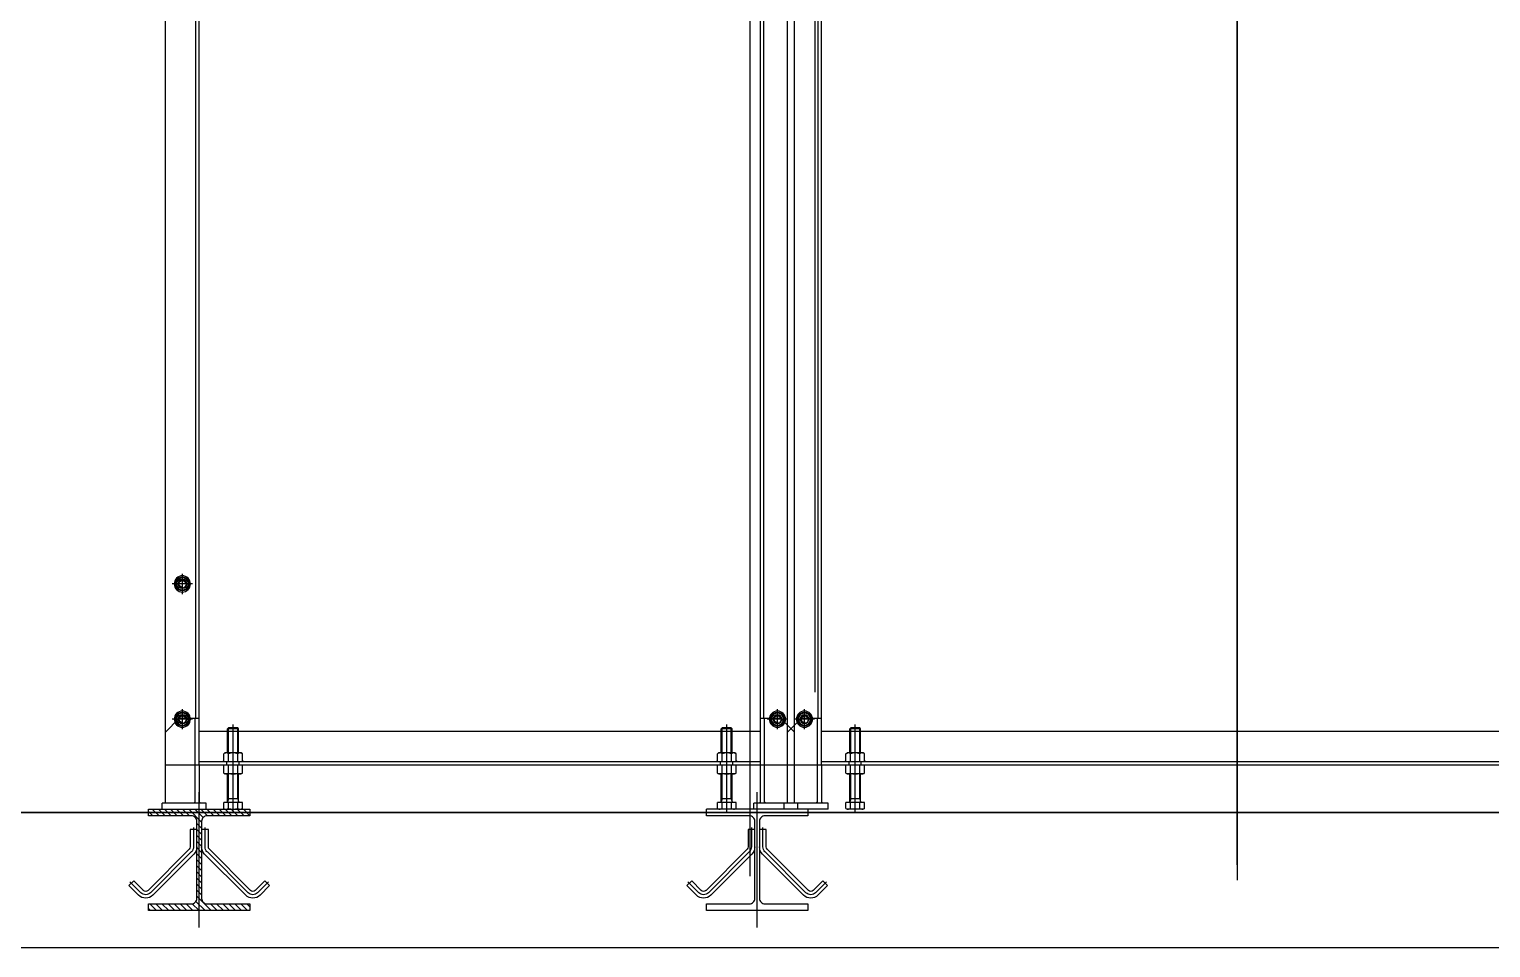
# Model space of a CAD drawing. Header units: millimetres. Extents: x 5349504 to 6791112, y -2212455 to -2153443.
# Drawn here: x 6501475 to 6503636, y -2200224 to -2198866 of the extents above; entities that cross this region are included whole.
import ezdxf

# ---------------------------------------------------------------- set-up
doc = ezdxf.new("R2010")
doc.units = ezdxf.units.MM
doc.header["$LTSCALE"] = 400
doc.linetypes.add('CEN', pattern=[62, 60, -1, 0, -1])
for name, color, linetype in [('3ELEV', 3, 'Continuous'), ('CEN', 1, 'CEN'), ('CONC', 2, 'Continuous'), ('EQUIP', 8, 'Continuous'), ('GRND', 8, 'Continuous')]:
    doc.layers.add(name, color=color, linetype=linetype)

# ---------------------------------------------------------------- blocks, each defined once
blk = doc.blocks.new('BL-EQ-SECT_1_20230313')
at = {"layer": 'EQUIP'}
h = blk.add_hatch(dxfattribs=at)
h.set_pattern_fill('ANSI31', color=256, scale=2, angle=180)
h.set_pattern_definition([(225, (15340.38, -800.5), (4.4901281, -4.4901281), [])])
edge = h.paths.add_edge_path()
edge.add_line((54986.3, 1007.6), (54986.3, 1017.6))
edge.add_line((54986.3, 1017.6), (55049.8, 1017.6))
edge.add_ellipse((55049.8, 1025.6), major_axis=(8, 0), ratio=1, start_angle=270, end_angle=360)
edge.add_line((55057.8, 1025.6), (55057.8, 1139.6))
edge.add_ellipse((55049.8, 1139.6), major_axis=(8, 0), ratio=1, start_angle=360, end_angle=450)
edge.add_line((55049.8, 1147.6), (54986.3, 1147.6))
edge.add_line((54986.3, 1147.6), (54986.3, 1157.6))
edge.add_line((54986.3, 1157.6), (55136.3, 1157.6))
edge.add_line((55136.3, 1157.6), (55136.3, 1147.6))
edge.add_line((55136.3, 1147.6), (55072.8, 1147.6))
edge.add_ellipse((55072.8, 1139.6), major_axis=(8, 0), ratio=1, start_angle=90, end_angle=180)
edge.add_line((55064.8, 1139.6), (55064.8, 1025.6))
edge.add_ellipse((55072.8, 1025.6), major_axis=(8, 0), ratio=1, start_angle=180, end_angle=270)
edge.add_line((55072.8, 1017.6), (55136.3, 1017.6))
edge.add_line((55136.3, 1017.6), (55136.3, 1007.6))
edge.add_line((55136.3, 1007.6), (54986.3, 1007.6))
for p, q in [((53526.3, 1075.3), (53526.3, 3477.6)), ((54141.3, 1222.6), (54141.3, 3440.6)), ((54146.3, 1291.6), (54146.3, 3440.6)), ((54191.3, 1166.6), (54191.3, 3434.1)), ((53526.3, 3246.6), (53526.3, 1052.6)), ((54247, 3260.8), (54247, 1058.5)), ((54181.3, 1166.6), (54181.3, 3234.1)), ((54226.3, 1291.6), (54226.3, 3240.6)), ((54231.3, 1166.6), (54231.3, 3240.6)), ((55061.3, 1222.6), (55061.3, 3240.6)), ((55066.3, 1291.6), (55066.3, 3240.6)), ((55111.3, 1166.6), (55111.3, 3234.1)), ((55086.3, 1501), (55077.3, 1495.8)), ((55077.3, 1485.4), (55077.3, 1495.8)), ((55086.3, 1475.6), (55086.3, 1505.6)), ((55095.3, 1495.8), (55086.3, 1501)), ((55095.3, 1485.4), (55095.3, 1495.8)), ((55071.3, 1490.6), (55101.3, 1490.6)), ((55077.3, 1485.4), (55086.3, 1480.2)), ((55086.3, 1480.2), (55095.3, 1485.4)), ((55095.3, 1491), (55096.5, 1491)), ((55095.3, 1490.1), (55096.5, 1490.1)), ((54166.3, 1301), (54157.3, 1295.8)), ((54166.3, 1275.6), (54166.3, 1305.6)), ((54175.3, 1295.8), (54166.3, 1301)), ((54206.3, 1301), (54197.3, 1295.8)), ((54206.3, 1275.6), (54206.3, 1305.6)), ((54215.3, 1295.8), (54206.3, 1301)), ((55086.3, 1301), (55077.3, 1295.8)), ((55086.3, 1275.6), (55086.3, 1305.6)), ((55095.3, 1295.8), (55086.3, 1301)), ((54083.3, 1276.4), (54084.5, 1277.6)), ((54083.3, 1272.6), (54083.3, 1276.4)), ((54083.3, 1276.4), (54099.3, 1276.4)), ((54084.5, 1240.6), (54084.5, 1277.6)), ((54084.5, 1277.6), (54098, 1277.6)), ((54091.3, 1152.6), (54091.3, 1282.6)), ((54098, 1240.6), (54098, 1277.6)), ((54098, 1277.6), (54099.3, 1276.4)), ((54099.3, 1240.6), (54099.3, 1276.4)), ((54141.3, 1291.6), (54171.3, 1291.6)), ((54147.3, 1166.6), (54147.3, 1291.6)), ((54151.3, 1290.6), (54181.3, 1290.6)), ((54157.3, 1285.4), (54157.3, 1295.8)), ((54157.3, 1285.4), (54166.3, 1280.2)), ((54166.3, 1280.2), (54175.3, 1285.4)), ((54171.3, 1291.6), (54191.3, 1271.6)), ((54175.3, 1285.4), (54175.3, 1295.8)), ((54175.3, 1291), (54176.5, 1291)), ((54175.3, 1290.1), (54176.5, 1290.1)), ((54201.3, 1291.6), (54181.3, 1271.6)), ((54191.3, 1290.6), (54221.3, 1290.6)), ((54197.3, 1285.4), (54197.3, 1295.8)), ((54197.3, 1285.4), (54206.3, 1280.2)), ((54201.3, 1291.6), (54231.3, 1291.6)), ((54206.3, 1280.2), (54215.3, 1285.4)), ((54215.3, 1285.4), (54215.3, 1295.8)), ((54215.3, 1291), (54216.5, 1291)), ((54215.3, 1290.1), (54216.5, 1290.1)), ((54225.3, 1166.6), (54225.3, 1291.6)), ((54274.5, 1277.6), (54273.3, 1276.4)), ((54273.3, 1240.6), (54273.3, 1276.4)), ((54273.3, 1276.4), (54289.3, 1276.4)), ((54274.5, 1240.6), (54274.5, 1277.6)), ((54274.5, 1277.6), (54288, 1277.6)), ((54281.3, 1152.6), (54281.3, 1282.6)), ((54288, 1240.6), (54288, 1277.6)), ((54289.3, 1276.4), (54288, 1277.6)), ((54289.3, 1272.6), (54289.3, 1276.4)), ((55003.3, 1276.4), (55004.5, 1277.6)), ((55003.3, 1272.6), (55003.3, 1276.4)), ((55003.3, 1276.4), (55019.3, 1276.4)), ((55004.5, 1240.6), (55004.5, 1277.6)), ((55004.5, 1277.6), (55018, 1277.6)), ((55011.3, 1152.6), (55011.3, 1282.6)), ((55018, 1240.6), (55018, 1277.6)), ((55018, 1277.6), (55019.3, 1276.4)), ((55019.3, 1240.6), (55019.3, 1276.4)), ((55061.3, 1291.6), (55091.3, 1291.6)), ((55067.3, 1166.6), (55067.3, 1291.6)), ((55071.3, 1290.6), (55101.3, 1290.6)), ((55077.3, 1285.4), (55077.3, 1295.8)), ((55077.3, 1285.4), (55086.3, 1280.2)), ((55086.3, 1280.2), (55095.3, 1285.4)), ((55091.3, 1291.6), (55111.3, 1271.6)), ((55095.3, 1285.4), (55095.3, 1295.8)), ((55095.3, 1291), (55096.5, 1291)), ((55095.3, 1290.1), (55096.5, 1290.1)), ((52911.3, 1272.6), (54141.3, 1272.6)), ((54083.3, 1240.6), (54083.3, 1272.6)), ((54231.3, 1272.6), (55061.3, 1272.6)), ((54289.3, 1240.6), (54289.3, 1272.6)), ((55003.3, 1240.6), (55003.3, 1272.6)), ((54077.4, 1239.5), (54079.3, 1240.6)), ((54077.4, 1227.6), (54077.4, 1239.5)), ((54079.3, 1240.6), (54103.3, 1240.6)), ((54084.3, 1227.6), (54084.3, 1239.5)), ((54098.2, 1227.6), (54098.2, 1239.5)), ((54105.1, 1239.5), (54103.3, 1240.6)), ((54105.1, 1227.6), (54105.1, 1239.5)), ((54267.4, 1239.5), (54269.3, 1240.6)), ((54267.4, 1227.6), (54267.4, 1239.5)), ((54269.3, 1240.6), (54293.3, 1240.6)), ((54274.3, 1227.6), (54274.3, 1239.5)), ((54288.2, 1227.6), (54288.2, 1239.5)), ((54295.1, 1239.5), (54293.3, 1240.6)), ((54295.1, 1227.6), (54295.1, 1239.5)), ((54997.4, 1239.5), (54999.3, 1240.6)), ((54997.4, 1227.6), (54997.4, 1239.5)), ((54999.3, 1240.6), (55023.3, 1240.6)), ((55004.3, 1227.6), (55004.3, 1239.5)), ((55018.2, 1227.6), (55018.2, 1239.5)), ((55025.1, 1239.5), (55023.3, 1240.6)), ((55025.1, 1227.6), (55025.1, 1239.5)), ((51941.3, 1222.6), (55111.3, 1222.6)), ((52911.3, 1227.6), (54141.3, 1227.6)), ((54077.4, 1210.7), (54077.4, 1222.6)), ((54077.4, 1210.7), (54079.3, 1209.6)), ((54082.3, 1222.6), (54082.3, 1227.6)), ((54084.3, 1210.7), (54084.3, 1222.6)), ((54098.2, 1210.7), (54098.2, 1222.6)), ((54100.3, 1222.6), (54100.3, 1227.6)), ((54105.1, 1210.7), (54103.3, 1209.6)), ((54105.1, 1210.7), (54105.1, 1222.6)), ((54141.3, 1222.6), (54141.3, 1166.6)), ((54231.3, 1227.6), (55061.3, 1227.6)), ((54267.4, 1210.7), (54267.4, 1222.6)), ((54267.4, 1210.7), (54269.3, 1209.6)), ((54272.3, 1222.6), (54272.3, 1227.6)), ((54274.3, 1210.7), (54274.3, 1222.6)), ((54288.2, 1210.7), (54288.2, 1222.6)), ((54290.3, 1222.6), (54290.3, 1227.6)), ((54295.1, 1210.7), (54293.3, 1209.6)), ((54295.1, 1210.7), (54295.1, 1222.6)), ((54997.4, 1210.7), (54997.4, 1222.6)), ((54997.4, 1210.7), (54999.3, 1209.6)), ((55002.3, 1222.6), (55002.3, 1227.6)), ((55004.3, 1210.7), (55004.3, 1222.6)), ((55018.2, 1210.7), (55018.2, 1222.6)), ((55020.3, 1222.6), (55020.3, 1227.6)), ((55025.1, 1210.7), (55023.3, 1209.6)), ((55025.1, 1210.7), (55025.1, 1222.6)), ((55061.3, 1222.6), (55061.3, 1166.6)), ((54079.3, 1209.6), (54103.3, 1209.6)), ((54083.3, 1167.6), (54083.3, 1209.6)), ((54084.5, 1172.6), (54084.5, 1209.6)), ((54098, 1172.6), (54098, 1209.6)), ((54099.3, 1167.6), (54099.3, 1209.6)), ((54269.3, 1209.6), (54293.3, 1209.6)), ((54273.3, 1167.6), (54273.3, 1209.6)), ((54274.5, 1172.6), (54274.5, 1209.6)), ((54288, 1172.6), (54288, 1209.6)), ((54289.3, 1167.6), (54289.3, 1209.6)), ((54999.3, 1209.6), (55023.3, 1209.6)), ((55003.3, 1167.6), (55003.3, 1209.6)), ((55004.5, 1172.6), (55004.5, 1209.6)), ((55018, 1172.6), (55018, 1209.6)), ((55019.3, 1167.6), (55019.3, 1209.6)), ((54077.4, 1167.6), (54105.1, 1167.6)), ((54077.4, 1158.7), (54077.4, 1167.6)), ((54083.3, 1172.6), (54099.3, 1172.6)), ((54084.5, 1172.6), (54083.3, 1168.6)), ((54084.3, 1158.7), (54084.3, 1167.6)), ((54098, 1172.6), (54099.3, 1168.6)), ((54098.2, 1158.7), (54098.2, 1167.6)), ((54105.1, 1158.7), (54105.1, 1167.6)), ((54236.3, 982.6), (54236.3, 1182.6)), ((54267.4, 1158.7), (54267.4, 1167.6)), ((54267.4, 1167.6), (54295.1, 1167.6)), ((54273.3, 1172.6), (54289.3, 1172.6)), ((54274.5, 1172.6), (54273.3, 1168.6)), ((54274.3, 1158.7), (54274.3, 1167.6)), ((54288, 1172.6), (54289.3, 1168.6)), ((54288.2, 1158.7), (54288.2, 1167.6)), ((54295.1, 1158.7), (54295.1, 1167.6)), ((54997.4, 1167.6), (55025.1, 1167.6)), ((54997.4, 1158.7), (54997.4, 1167.6)), ((55003.3, 1172.6), (55019.3, 1172.6)), ((55004.5, 1172.6), (55003.3, 1168.6)), ((55004.3, 1158.7), (55004.3, 1167.6)), ((55018, 1172.6), (55019.3, 1168.6)), ((55018.2, 1158.7), (55018.2, 1167.6)), ((55025.1, 1158.7), (55025.1, 1167.6)), ((55061.3, 982.6), (55061.3, 1182.6)), ((51426.3, 1152.6), (55626.3, 1152.6)), ((54077.4, 1158.7), (54079.3, 1157.6)), ((54079.3, 1157.6), (54103.3, 1157.6)), ((54105.1, 1158.7), (54103.3, 1157.6)), ((54131.3, 1166.6), (54241.3, 1166.6)), ((54131.3, 1157.6), (54131.3, 1166.6)), ((54131.3, 1157.6), (54311.3, 1157.6)), ((54176.3, 1157.6), (54176.3, 1166.6)), ((54196.3, 1157.6), (54196.3, 1166.6)), ((54241.3, 1157.6), (54241.3, 1166.6)), ((54267.4, 1158.7), (54269.3, 1157.6)), ((54295.1, 1158.7), (54293.3, 1157.6)), ((54997.4, 1158.7), (54999.3, 1157.6)), ((55025.1, 1158.7), (55023.3, 1157.6)), ((55051.3, 1166.6), (55116.3, 1166.6)), ((55051.3, 1157.6), (55051.3, 1166.6)), ((55116.3, 1157.6), (55116.3, 1166.6)), ((54222.8, 1127.6), (54232.8, 1127.6)), ((54222.8, 1101.7), (54222.8, 1127.6)), ((54227.8, 1101.7), (54227.8, 1130.6)), ((54239.8, 1127.6), (54249.8, 1127.6)), ((54244.8, 1130.6), (54244.8, 1101.7)), ((54249.8, 1127.6), (54249.8, 1101.7)), ((55047.8, 1127.6), (55057.8, 1127.6)), ((55047.8, 1101.7), (55047.8, 1127.6)), ((55052.8, 1101.7), (55052.8, 1130.6)), ((55064.8, 1127.6), (55074.8, 1127.6)), ((55069.8, 1130.6), (55069.8, 1101.7)), ((55074.8, 1127.6), (55074.8, 1101.7)), ((54221.3, 1098.2), (54160.6, 1037.5)), ((54224.8, 1094.7), (54164.1, 1034)), ((54228.4, 1091.1), (54167.6, 1030.4)), ((54244.1, 1091.1), (54304.9, 1030.4)), ((54247.7, 1094.7), (54308.4, 1034)), ((54251.2, 1098.2), (54311.9, 1037.5)), ((55046.3, 1098.2), (54985.6, 1037.5)), ((55049.8, 1094.7), (54989.1, 1034)), ((55053.4, 1091.1), (54992.6, 1030.4)), ((55069.1, 1091.1), (55129.9, 1030.4)), ((55072.7, 1094.7), (55133.4, 1034)), ((55076.2, 1098.2), (55136.9, 1037.5)), ((54139.4, 1051.6), (54132.3, 1044.6)), ((54146.4, 1030.4), (54132.3, 1044.6)), ((54150, 1034), (54133.7, 1050.2)), ((54153.5, 1037.5), (54139.4, 1051.6)), ((54319, 1037.5), (54333.1, 1051.6)), ((54322.5, 1034), (54338.8, 1050.2)), ((54326.1, 1030.4), (54340.2, 1044.6)), ((54333.1, 1051.6), (54340.2, 1044.6)), ((54964.4, 1051.6), (54957.3, 1044.6)), ((54971.4, 1030.4), (54957.3, 1044.6)), ((54975, 1034), (54958.7, 1050.2)), ((54978.5, 1037.5), (54964.4, 1051.6)), ((55144, 1037.5), (55158.1, 1051.6)), ((55147.5, 1034), (55163.8, 1050.2)), ((55151.1, 1030.4), (55165.2, 1044.6)), ((55158.1, 1051.6), (55165.2, 1044.6))]:
    blk.add_line(p, q, dxfattribs=at)
blk.add_lwpolyline([(54161.3, 1157.6), (54161.3, 1147.6), (54224.8, 1147.6, -0.414214), (54232.8, 1139.6), (54232.8, 1025.6, -0.414214), (54224.8, 1017.6), (54161.3, 1017.6), (54161.3, 1007.6), (54311.3, 1007.6), (54311.3, 1017.6), (54247.8, 1017.6, -0.414214), (54239.8, 1025.6), (54239.8, 1139.6, -0.414214), (54247.8, 1147.6), (54311.3, 1147.6), (54311.3, 1157.6)], format="xyb", dxfattribs=at)
blk.add_lwpolyline([(55136.3, 1007.6), (55136.3, 1017.6), (55072.8, 1017.6, -0.414214), (55064.8, 1025.6), (55064.8, 1139.6, -0.414214), (55072.8, 1147.6), (55136.3, 1147.6), (55136.3, 1157.6), (54986.3, 1157.6), (54986.3, 1147.6), (55049.8, 1147.6, -0.414214), (55057.8, 1139.6), (55057.8, 1025.6, -0.414214), (55049.8, 1017.6), (54986.3, 1017.6), (54986.3, 1007.6)], format="xyb", close=True, dxfattribs=at)
for centre, radius in [((55086.3, 1490.6), 12), ((55086.3, 1490.6), 9), ((55086.3, 1490.6), 6.5), ((55086.3, 1490.6), 6), ((54166.3, 1290.6), 12), ((54166.3, 1290.6), 9), ((54166.3, 1290.6), 6.5), ((54206.3, 1290.6), 12), ((54206.3, 1290.6), 9), ((54206.3, 1290.6), 6.5), ((55086.3, 1290.6), 12), ((55086.3, 1290.6), 9), ((55086.3, 1290.6), 6.5), ((54166.3, 1290.6), 6), ((54206.3, 1290.6), 6), ((55086.3, 1290.6), 6)]:
    blk.add_circle(centre, radius, dxfattribs=at)
for centre, radius, start, end in [((55086.3, 1490.6), 10.3, 150.9017, 209.0983), ((55086.3, 1490.6), 10.3, 90.9017, 149.0983), ((55086.3, 1490.6), 4.93, 260, 170), ((55086.3, 1490.6), 10.3, 30.9017, 89.0983), ((55086.3, 1490.6), 10.3, 2.504, 29.0983), ((55086.3, 1490.6), 10.3, 210.9017, 269.0983), ((55086.3, 1490.6), 10.3, 270.9017, 329.0983), ((55086.3, 1490.6), 10.3, 330.9017, 357.496), ((54166.3, 1290.6), 10.3, 90.9017, 149.0983), ((54166.3, 1290.6), 10.3, 30.9017, 89.0983), ((54206.3, 1290.6), 10.3, 90.9017, 149.0983), ((54206.3, 1290.6), 10.3, 30.9017, 89.0983), ((55086.3, 1290.6), 10.3, 90.9017, 149.0983), ((55086.3, 1290.6), 10.3, 30.9017, 89.0983), ((54166.3, 1290.6), 10.3, 150.9017, 209.0983), ((54166.3, 1290.6), 10.3, 210.9017, 269.0983), ((54166.3, 1290.6), 4.93, 260, 170), ((54166.3, 1290.6), 10.3, 270.9017, 329.0983), ((54166.3, 1290.6), 10.3, 2.504, 29.0983), ((54166.3, 1290.6), 10.3, 330.9017, 357.496), ((54206.3, 1290.6), 10.3, 150.9017, 209.0983), ((54206.3, 1290.6), 10.3, 210.9017, 269.0983), ((54206.3, 1290.6), 4.93, 260, 170), ((54206.3, 1290.6), 10.3, 270.9017, 329.0983), ((54206.3, 1290.6), 10.3, 2.504, 29.0983), ((54206.3, 1290.6), 10.3, 330.9017, 357.496), ((55086.3, 1290.6), 10.3, 150.9017, 209.0983), ((55086.3, 1290.6), 10.3, 210.9017, 269.0983), ((55086.3, 1290.6), 4.93, 260, 170), ((55086.3, 1290.6), 10.3, 270.9017, 329.0983), ((55086.3, 1290.6), 10.3, 2.504, 29.0983), ((55086.3, 1290.6), 10.3, 330.9017, 357.496), ((54217.8, 1101.7), 5, 315, 0), ((54217.8, 1101.7), 10, 315, 0), ((54217.8, 1101.7), 15, 315, 0), ((54254.8, 1101.7), 15, 180, 225), ((54254.8, 1101.7), 10, 180, 225), ((54254.8, 1101.7), 5, 180, 225), ((55042.8, 1101.7), 5, 315, 0), ((55042.8, 1101.7), 10, 315, 0), ((55042.8, 1101.7), 15, 315, 0), ((55079.8, 1101.7), 15, 180, 225), ((55079.8, 1101.7), 10, 180, 225), ((55079.8, 1101.7), 5, 180, 225), ((54157, 1041), 5, 225, 315), ((54315.5, 1041), 5, 225, 315), ((54982, 1041), 5, 225, 315), ((55140.5, 1041), 5, 225, 315), ((54157, 1041), 15, 225, 315), ((54157, 1041), 10, 225, 315), ((54315.5, 1041), 15, 225, 315), ((54315.5, 1041), 10, 225, 315), ((54982, 1041), 15, 225, 315), ((54982, 1041), 10, 225, 315), ((55140.5, 1041), 15, 225, 315), ((55140.5, 1041), 10, 225, 315)]:
    blk.add_arc(centre, radius, start, end, dxfattribs=at)
at = {"layer": 'EQUIP', "extrusion": (0, 0, -1)}
for centre, radius, start, end in [((-54080.9, 1234.5), 6.13, 64.4385, 124.4385), ((-54091.3, 1217.7), 22.9, 72.383, 107.617), ((-54101.6, 1234.5), 6.13, 55.5615, 115.5615), ((-54270.9, 1234.5), 6.13, 64.4385, 124.4385), ((-54281.3, 1217.7), 22.9, 72.383, 107.617), ((-54291.6, 1234.5), 6.13, 55.5615, 115.5615), ((-55000.9, 1234.5), 6.13, 64.4385, 124.4385), ((-55011.3, 1217.7), 22.9, 72.383, 107.617), ((-55021.6, 1234.5), 6.13, 55.5615, 115.5615), ((-54080.9, 1215.7), 6.13, 235.5615, 295.5615), ((-54091.3, 1232.5), 22.9, 252.383, 287.617), ((-54101.6, 1215.7), 6.13, 244.4385, 304.4385), ((-54270.9, 1215.7), 6.13, 235.5615, 295.5615), ((-54281.3, 1232.5), 22.9, 252.383, 287.617), ((-54291.6, 1215.7), 6.13, 244.4385, 304.4385), ((-55000.9, 1215.7), 6.13, 235.5615, 295.5615), ((-55011.3, 1232.5), 22.9, 252.383, 287.617), ((-55021.6, 1215.7), 6.13, 244.4385, 304.4385), ((-54080.9, 1163.7), 6.12, 235.5531, 295.5531), ((-54091.3, 1180.5), 22.9, 252.3875, 287.6125), ((-54101.6, 1163.7), 6.12, 244.4469, 304.4469), ((-54270.9, 1163.7), 6.12, 235.5531, 295.5531), ((-54281.3, 1180.5), 22.9, 252.3875, 287.6125), ((-54291.6, 1163.7), 6.12, 244.4469, 304.4469), ((-55000.9, 1163.7), 6.12, 235.5531, 295.5531), ((-55011.3, 1180.5), 22.9, 252.3875, 287.6125), ((-55021.6, 1163.7), 6.12, 244.4469, 304.4469)]:
    blk.add_arc(centre, radius, start, end, dxfattribs=at)
at = {"layer": 'EQUIP'}
for points in [[(54077.4, 1227.6), (54074.4, 1227.6), (54077.4, 1230.6)], [(54105.1, 1227.6), (54105.1, 1230.6), (54108.1, 1227.6)], [(54267.4, 1227.6), (54267.4, 1230.6), (54264.4, 1227.6)], [(54295.1, 1227.6), (54298.1, 1227.6), (54295.1, 1230.6)], [(54997.4, 1227.6), (54994.4, 1227.6), (54997.4, 1230.6)], [(55025.1, 1227.6), (55025.1, 1230.6), (55028.1, 1227.6)], [(54141.3, 1166.6), (54138.3, 1166.6), (54141.3, 1169.6)], [(54147.3, 1166.6), (54147.3, 1169.6), (54150.3, 1166.6)], [(54225.3, 1166.6), (54225.3, 1169.6), (54222.3, 1166.6)], [(54231.3, 1166.6), (54234.3, 1166.6), (54231.3, 1169.6)], [(55061.3, 1166.6), (55058.3, 1166.6), (55061.3, 1169.6)], [(55067.3, 1166.6), (55067.3, 1169.6), (55070.3, 1166.6)]]:
    blk.add_solid(points, dxfattribs=at)

msp = doc.modelspace()

# ---------------------------------------------------------------- block references
at = {"layer": 'GRND', "xscale": -1}
msp.add_blockref('BL-EQ-SECT_1_20230313', (6556787.5, -2201176.2), dxfattribs=at)

# ---------------------------------------------------------------- next in the draw order: linework, layer by layer
at = {"layer": '3ELEV'}
msp.add_lwpolyline([(6500961.3, -2200123.6), (6501161.3, -2200123.6), (6501161.3, -2200023.6), (6505361.3, -2200023.6), (6505361.3, -2200123.6), (6505561.3, -2200123.6)], dxfattribs=at)
at = {"layer": 'CEN'}
msp.add_line((6502636.3, -2197507.4), (6502636.3, -2199845.9), dxfattribs=at)
at = {"layer": 'CONC'}
msp.add_lwpolyline([(6505561.3, -2197923.6), (6505561.3, -2200223.6), (6500961.3, -2200223.6), (6500961.3, -2197923.6)], dxfattribs=at)

doc.saveas('drawing.dxf')
